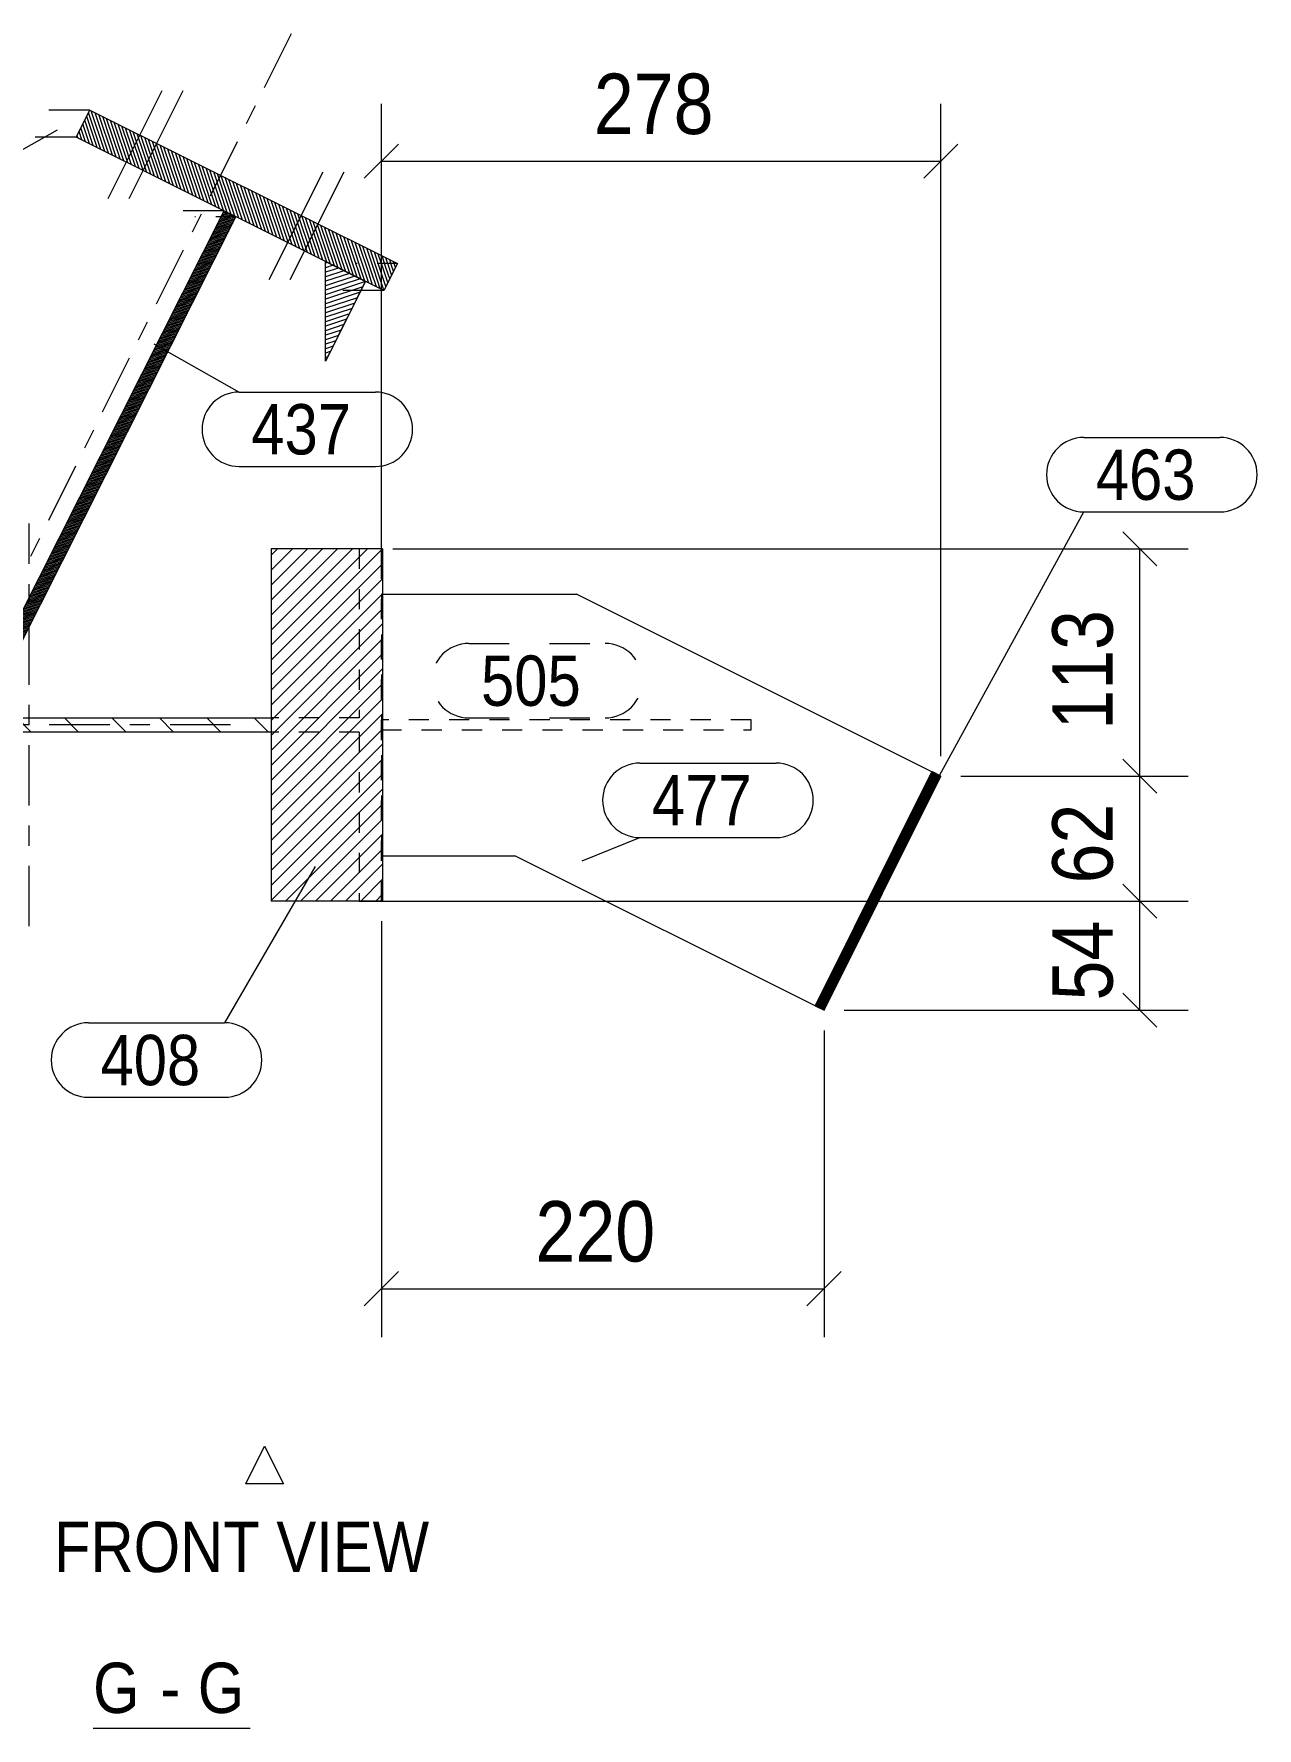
# Model space of a CAD drawing. Header units: millimetres. Extents: x 2 to 825, y 1 to 579.
# Drawn here: x 517 to 577.8, y 141 to 225.1 of the extents above; entities that cross this region are included whole.
import ezdxf

# ---------------------------------------------------------------- set-up
doc = ezdxf.new("R2010")
doc.units = ezdxf.units.MM
for name, pattern in [('XKITLINE00', [0]), ('XKITLINE01', [4, 1, -1, 1, -1]), ('XKITLINE02', [4, 2, -2]), ('XKITLINE03', [6, 3, -1, 1, -1])]:
    doc.linetypes.add(name, pattern=pattern)
for name, color, linetype, lineweight in [('Bolt', 3, 'Continuous', 0), ('Dimensions', 7, 'Continuous', 0), ('OtherObjectType', 7, 'Continuous', 0), ('Part', 2, 'Continuous', 0), ('PartMark', 7, 'Continuous', 0)]:
    doc.layers.add(name, color=color, linetype=linetype, lineweight=lineweight)
doc.styles.add('ARIAL', font='ARIAL.TTF')

# ---------------------------------------------------------------- blocks, each defined once
blk = doc.blocks.new('*A5')
at = {"layer": 'Part', "color": 7, "linetype": 'XKITLINE00', "lineweight": 0}
for p, q in [((500.379, 197.509), (499.279, 198.609)), ((500.379, 195.152), (499.279, 196.252)), ((500.379, 192.794), (499.279, 193.894)), ((500.379, 190.437), (499.279, 191.537)), ((502.736, 190.437), (502.036, 191.137)), ((505.093, 190.437), (504.393, 191.137)), ((507.45, 190.437), (506.75, 191.137)), ((509.808, 190.437), (509.108, 191.137)), ((512.165, 190.437), (511.465, 191.137)), ((514.522, 190.437), (513.822, 191.137)), ((516.88, 190.437), (516.18, 191.137)), ((519.237, 190.437), (518.537, 191.137)), ((521.594, 190.437), (520.894, 191.137)), ((523.952, 190.437), (523.252, 191.137)), ((526.309, 190.437), (525.609, 191.137)), ((528.666, 190.437), (527.966, 191.137)), ((500.379, 190.437), (500.379, 190.437)), ((500.379, 188.08), (499.279, 189.18)), ((500.379, 185.722), (499.279, 186.822)), ((500.379, 183.365), (499.279, 184.465)), ((499.305, 182.082), (499.279, 182.108))]:
    blk.add_line(p, q, dxfattribs=at)
blk = doc.blocks.new('*A7')
at = {"layer": 'Part', "color": 7, "linetype": 'XKITLINE00', "lineweight": 0}
for p, q in [((519.774, 219.655), (519.446, 220.637)), ((519.965, 219.56), (519.541, 220.826)), ((520.155, 219.466), (519.637, 221.015)), ((520.345, 219.371), (519.732, 221.204)), ((520.535, 219.276), (519.862, 221.29)), ((520.725, 219.181), (520.052, 221.195)), ((520.915, 219.086), (520.242, 221.1)), ((521.105, 218.991), (520.432, 221.005)), ((521.296, 218.897), (520.622, 220.911)), ((521.486, 218.802), (520.812, 220.816)), ((521.676, 218.707), (521.002, 220.721)), ((521.866, 218.612), (521.193, 220.626)), ((522.056, 218.517), (521.383, 220.531)), ((519.204, 219.94), (519.16, 220.07)), ((519.394, 219.845), (519.256, 220.259)), ((519.584, 219.75), (519.351, 220.448)), ((522.246, 218.422), (521.573, 220.436)), ((522.436, 218.327), (521.763, 220.341)), ((522.627, 218.233), (521.953, 220.247)), ((522.817, 218.138), (522.143, 220.152)), ((523.007, 218.043), (522.333, 220.057)), ((523.197, 217.948), (522.523, 219.962)), ((523.387, 217.853), (522.714, 219.867)), ((523.577, 217.758), (522.904, 219.772)), ((523.767, 217.663), (523.094, 219.678)), ((523.957, 217.569), (523.284, 219.583)), ((524.148, 217.474), (523.474, 219.488)), ((524.338, 217.379), (523.664, 219.393)), ((524.528, 217.284), (523.854, 219.298)), ((524.718, 217.189), (524.045, 219.203)), ((524.908, 217.094), (524.235, 219.108)), ((525.098, 217), (524.425, 219.014)), ((525.288, 216.905), (524.615, 218.919)), ((525.479, 216.81), (524.805, 218.824)), ((525.669, 216.715), (524.995, 218.729)), ((525.859, 216.62), (525.185, 218.634)), ((526.049, 216.525), (525.376, 218.539)), ((526.239, 216.43), (525.566, 218.445)), ((526.429, 216.336), (525.756, 218.35)), ((526.619, 216.241), (525.946, 218.255)), ((526.81, 216.146), (526.136, 218.16)), ((527, 216.051), (526.326, 218.065)), ((527.19, 215.956), (526.516, 217.97)), ((527.38, 215.861), (526.707, 217.875)), ((527.57, 215.767), (526.897, 217.781)), ((527.76, 215.672), (527.087, 217.686)), ((527.95, 215.577), (527.277, 217.591)), ((528.14, 215.482), (527.467, 217.496)), ((528.331, 215.387), (527.657, 217.401)), ((528.521, 215.292), (527.847, 217.306)), ((528.711, 215.197), (528.037, 217.212)), ((528.901, 215.103), (528.228, 217.117)), ((529.091, 215.008), (528.418, 217.022)), ((529.281, 214.913), (528.608, 216.927)), ((529.471, 214.818), (528.798, 216.832)), ((529.662, 214.723), (528.988, 216.737)), ((529.852, 214.628), (529.178, 216.642)), ((530.042, 214.534), (529.368, 216.548)), ((530.232, 214.439), (529.559, 216.453)), ((530.422, 214.344), (529.749, 216.358)), ((530.612, 214.249), (529.939, 216.263)), ((530.802, 214.154), (530.129, 216.168)), ((530.993, 214.059), (530.319, 216.073)), ((531.183, 213.964), (530.509, 215.979)), ((531.373, 213.87), (530.699, 215.884)), ((531.563, 213.775), (530.89, 215.789)), ((531.753, 213.68), (531.08, 215.694)), ((531.943, 213.585), (531.27, 215.599)), ((532.133, 213.49), (531.46, 215.504)), ((532.324, 213.395), (531.65, 215.409)), ((532.514, 213.301), (531.84, 215.315)), ((532.704, 213.206), (532.03, 215.22)), ((532.894, 213.111), (532.22, 215.125)), ((533.078, 213.035), (532.411, 215.03)), ((533.22, 213.083), (532.601, 214.935)), ((533.363, 213.13), (532.791, 214.84)), ((533.505, 213.178), (532.981, 214.745)), ((533.648, 213.226), (533.171, 214.651)), ((533.79, 213.273), (533.361, 214.556)), ((533.933, 213.321), (533.551, 214.461)), ((534.075, 213.369), (533.742, 214.366)), ((534.218, 213.416), (533.932, 214.271)), ((534.36, 213.464), (534.122, 214.176)), ((534.503, 213.512), (534.312, 214.082)), ((534.645, 213.559), (534.502, 213.987)), ((534.788, 213.607), (534.692, 213.892)), ((534.93, 213.655), (534.882, 213.797)), ((533.084, 213.016), (533.078, 213.035)), ((533.274, 212.921), (533.22, 213.083)), ((533.464, 212.826), (533.363, 213.13)), ((533.654, 212.731), (533.505, 213.178)), ((533.845, 212.637), (533.648, 213.226)), ((534.035, 212.542), (533.79, 213.273)), ((534.225, 212.447), (533.933, 213.321)), ((534.406, 212.38), (534.075, 213.369)), ((534.501, 212.569), (534.218, 213.416)), ((534.596, 212.758), (534.36, 213.464)), ((534.691, 212.947), (534.503, 213.512)), ((534.787, 213.136), (534.645, 213.559)), ((534.882, 213.324), (534.788, 213.607)), ((534.977, 213.513), (534.93, 213.655))]:
    blk.add_line(p, q, dxfattribs=at)
blk = doc.blocks.new('*A8')
at = {"layer": 'Part', "color": 7, "linetype": 'XKITLINE00', "lineweight": 0}
for p, q in [((526.574, 216.263), (526.409, 216.209)), ((526.771, 215.477), (525.894, 215.188)), ((526.811, 215.556), (525.934, 215.267)), ((526.85, 215.634), (525.973, 215.345)), ((526.89, 215.713), (526.013, 215.424)), ((526.93, 215.791), (526.053, 215.502)), ((526.969, 215.87), (526.092, 215.581)), ((527.009, 215.948), (526.132, 215.659)), ((527.048, 216.027), (526.171, 215.738)), ((526.969, 216.066), (526.211, 215.816)), ((526.89, 216.106), (526.251, 215.895)), ((526.811, 216.145), (526.29, 215.973)), ((526.732, 216.185), (526.33, 216.052)), ((526.653, 216.224), (526.369, 216.13)), ((526.335, 214.613), (525.459, 214.324)), ((526.375, 214.692), (525.498, 214.403)), ((526.415, 214.77), (525.538, 214.482)), ((526.454, 214.849), (525.577, 214.56)), ((526.494, 214.927), (525.617, 214.639)), ((526.533, 215.006), (525.657, 214.717)), ((526.573, 215.085), (525.696, 214.796)), ((526.613, 215.163), (525.736, 214.874)), ((526.652, 215.242), (525.775, 214.953)), ((526.692, 215.32), (525.815, 215.031)), ((526.732, 215.399), (525.855, 215.11)), ((525.9, 213.75), (525.023, 213.461)), ((525.939, 213.828), (525.062, 213.539)), ((525.979, 213.907), (525.102, 213.618)), ((526.019, 213.985), (525.142, 213.696)), ((526.058, 214.064), (525.181, 213.775)), ((526.098, 214.142), (525.221, 213.853)), ((526.137, 214.221), (525.261, 213.932)), ((526.177, 214.299), (525.3, 214.01)), ((526.217, 214.378), (525.34, 214.089)), ((526.256, 214.456), (525.379, 214.167)), ((526.296, 214.535), (525.419, 214.246)), ((531.611, 213.751), (531.506, 213.716)), ((525.504, 212.964), (524.627, 212.676)), ((525.543, 213.043), (524.666, 212.754)), ((525.583, 213.121), (524.706, 212.833)), ((525.623, 213.2), (524.746, 212.911)), ((525.662, 213.279), (524.785, 212.99)), ((525.702, 213.357), (524.825, 213.068)), ((525.741, 213.436), (524.864, 213.147)), ((525.781, 213.514), (524.904, 213.225)), ((525.821, 213.593), (524.944, 213.304)), ((525.86, 213.671), (524.983, 213.382)), ((531.881, 213.616), (531.506, 213.493)), ((532.15, 213.482), (531.506, 213.27)), ((532.42, 213.347), (531.506, 213.046)), ((532.689, 213.213), (531.506, 212.823)), ((532.958, 213.079), (531.506, 212.6)), ((533.228, 212.944), (531.506, 212.377)), ((525.068, 212.101), (524.191, 211.812)), ((525.108, 212.179), (524.231, 211.89)), ((525.147, 212.258), (524.27, 211.969)), ((525.187, 212.336), (524.31, 212.047)), ((525.227, 212.415), (524.35, 212.126)), ((525.266, 212.493), (524.389, 212.204)), ((525.306, 212.572), (524.429, 212.283)), ((525.345, 212.65), (524.468, 212.361)), ((525.385, 212.729), (524.508, 212.44)), ((525.425, 212.807), (524.548, 212.518)), ((525.464, 212.886), (524.587, 212.597)), ((533.497, 212.81), (531.506, 212.154)), ((533.362, 212.542), (531.506, 211.931)), ((533.227, 212.275), (531.506, 211.707)), ((524.632, 211.237), (523.755, 210.948)), ((524.672, 211.315), (523.795, 211.027)), ((524.712, 211.394), (523.835, 211.105)), ((524.751, 211.473), (523.874, 211.184)), ((524.791, 211.551), (523.914, 211.262)), ((524.83, 211.63), (523.954, 211.341)), ((524.87, 211.708), (523.993, 211.419)), ((524.91, 211.787), (524.033, 211.498)), ((524.949, 211.865), (524.072, 211.576)), ((524.989, 211.944), (524.112, 211.655)), ((525.028, 212.022), (524.152, 211.733)), ((533.092, 212.007), (531.506, 211.484)), ((532.957, 211.739), (531.506, 211.261)), ((532.822, 211.472), (531.506, 211.038)), ((524.197, 210.373), (523.32, 210.084)), ((524.236, 210.452), (523.359, 210.163)), ((524.276, 210.53), (523.399, 210.241)), ((524.316, 210.609), (523.439, 210.32)), ((524.355, 210.687), (523.478, 210.398)), ((524.395, 210.766), (523.518, 210.477)), ((524.434, 210.844), (523.557, 210.555)), ((524.474, 210.923), (523.597, 210.634)), ((524.514, 211.001), (523.637, 210.712)), ((524.553, 211.08), (523.676, 210.791)), ((524.593, 211.158), (523.716, 210.87)), ((532.687, 211.204), (531.506, 210.815)), ((532.552, 210.936), (531.506, 210.592)), ((532.417, 210.669), (531.506, 210.368)), ((532.282, 210.401), (531.506, 210.145)), ((523.801, 209.588), (522.924, 209.299)), ((523.84, 209.667), (522.963, 209.378)), ((523.88, 209.745), (523.003, 209.456)), ((523.92, 209.824), (523.043, 209.535)), ((523.959, 209.902), (523.082, 209.613)), ((523.999, 209.981), (523.122, 209.692)), ((524.038, 210.059), (523.161, 209.77)), ((524.078, 210.138), (523.201, 209.849)), ((524.118, 210.216), (523.241, 209.927)), ((524.157, 210.295), (523.28, 210.006)), ((532.147, 210.133), (531.506, 209.922)), ((532.012, 209.866), (531.506, 209.699)), ((531.877, 209.598), (531.506, 209.476)), ((523.365, 208.724), (522.488, 208.435)), ((523.405, 208.803), (522.528, 208.514)), ((523.444, 208.881), (522.567, 208.592)), ((523.484, 208.96), (522.607, 208.671)), ((523.523, 209.038), (522.647, 208.749)), ((523.563, 209.117), (522.686, 208.828)), ((523.603, 209.195), (522.726, 208.906)), ((523.642, 209.274), (522.765, 208.985)), ((523.682, 209.352), (522.805, 209.064)), ((523.722, 209.431), (522.845, 209.142)), ((523.761, 209.509), (522.884, 209.221)), ((531.742, 209.331), (531.506, 209.253)), ((531.607, 209.063), (531.506, 209.03)), ((522.929, 207.86), (522.052, 207.572)), ((522.969, 207.939), (522.092, 207.65)), ((523.009, 208.018), (522.132, 207.729)), ((523.048, 208.096), (522.171, 207.807)), ((523.088, 208.175), (522.211, 207.886)), ((523.127, 208.253), (522.25, 207.964)), ((523.167, 208.332), (522.29, 208.043)), ((523.207, 208.41), (522.33, 208.121)), ((523.246, 208.489), (522.369, 208.2)), ((523.286, 208.567), (522.409, 208.278)), ((523.325, 208.646), (522.449, 208.357)), ((522.533, 207.075), (521.656, 206.786)), ((522.573, 207.154), (521.696, 206.865)), ((522.613, 207.232), (521.736, 206.943)), ((522.652, 207.311), (521.775, 207.022)), ((522.692, 207.389), (521.815, 207.1)), ((522.731, 207.468), (521.854, 207.179)), ((522.771, 207.546), (521.894, 207.258)), ((522.811, 207.625), (521.934, 207.336)), ((522.85, 207.703), (521.973, 207.415)), ((522.89, 207.782), (522.013, 207.493)), ((522.098, 206.212), (521.221, 205.923)), ((522.137, 206.29), (521.26, 206.001)), ((522.177, 206.369), (521.3, 206.08)), ((522.217, 206.447), (521.34, 206.158)), ((522.256, 206.526), (521.379, 206.237)), ((522.296, 206.604), (521.419, 206.315)), ((522.335, 206.683), (521.458, 206.394)), ((522.375, 206.761), (521.498, 206.472)), ((522.415, 206.84), (521.538, 206.551)), ((522.454, 206.918), (521.577, 206.629)), ((522.494, 206.997), (521.617, 206.708)), ((521.662, 205.348), (520.785, 205.059)), ((521.702, 205.426), (520.825, 205.137)), ((521.741, 205.505), (520.864, 205.216)), ((521.781, 205.583), (520.904, 205.294)), ((521.82, 205.662), (520.944, 205.373)), ((521.86, 205.74), (520.983, 205.451)), ((521.9, 205.819), (521.023, 205.53)), ((521.939, 205.897), (521.062, 205.609)), ((521.979, 205.976), (521.102, 205.687)), ((522.018, 206.054), (521.142, 205.766)), ((522.058, 206.133), (521.181, 205.844)), ((521.226, 204.484), (520.349, 204.195)), ((521.266, 204.563), (520.389, 204.274)), ((521.306, 204.641), (520.429, 204.352)), ((521.345, 204.72), (520.468, 204.431)), ((521.385, 204.798), (520.508, 204.509)), ((521.424, 204.877), (520.547, 204.588)), ((521.464, 204.955), (520.587, 204.666)), ((521.504, 205.034), (520.627, 204.745)), ((521.543, 205.112), (520.666, 204.823)), ((521.583, 205.191), (520.706, 204.902)), ((521.622, 205.269), (520.745, 204.98)), ((520.83, 203.699), (519.953, 203.41)), ((520.87, 203.777), (519.993, 203.488)), ((520.91, 203.856), (520.033, 203.567)), ((520.949, 203.934), (520.072, 203.645)), ((520.989, 204.013), (520.112, 203.724)), ((521.028, 204.091), (520.151, 203.803)), ((521.068, 204.17), (520.191, 203.881)), ((521.108, 204.248), (520.231, 203.96)), ((521.147, 204.327), (520.27, 204.038)), ((521.187, 204.406), (520.31, 204.117)), ((520.395, 202.835), (519.518, 202.546)), ((520.434, 202.914), (519.557, 202.625)), ((520.474, 202.992), (519.597, 202.703)), ((520.513, 203.071), (519.637, 202.782)), ((520.553, 203.149), (519.676, 202.86)), ((520.593, 203.228), (519.716, 202.939)), ((520.632, 203.306), (519.755, 203.017)), ((520.672, 203.385), (519.795, 203.096)), ((520.711, 203.463), (519.835, 203.174)), ((520.751, 203.542), (519.874, 203.253)), ((520.791, 203.62), (519.914, 203.331)), ((519.959, 201.971), (519.082, 201.682)), ((519.999, 202.05), (519.122, 201.761)), ((520.038, 202.128), (519.161, 201.839)), ((520.078, 202.207), (519.201, 201.918)), ((520.117, 202.285), (519.24, 201.997)), ((520.157, 202.364), (519.28, 202.075)), ((520.197, 202.442), (519.32, 202.154)), ((520.236, 202.521), (519.359, 202.232)), ((520.276, 202.6), (519.399, 202.311)), ((520.315, 202.678), (519.439, 202.389)), ((520.355, 202.757), (519.478, 202.468)), ((519.563, 201.186), (518.686, 200.897)), ((519.603, 201.265), (518.726, 200.976)), ((519.642, 201.343), (518.765, 201.054)), ((519.682, 201.422), (518.805, 201.133)), ((519.721, 201.5), (518.844, 201.211)), ((519.761, 201.579), (518.884, 201.29)), ((519.801, 201.657), (518.924, 201.368)), ((519.84, 201.736), (518.963, 201.447)), ((519.88, 201.814), (519.003, 201.525)), ((519.919, 201.893), (519.042, 201.604)), ((519.127, 200.322), (518.25, 200.033)), ((519.167, 200.401), (518.29, 200.112)), ((519.206, 200.479), (518.33, 200.191)), ((519.246, 200.558), (518.369, 200.269)), ((519.286, 200.636), (518.409, 200.348)), ((519.325, 200.715), (518.448, 200.426)), ((519.365, 200.794), (518.488, 200.505)), ((519.405, 200.872), (518.528, 200.583)), ((519.444, 200.951), (518.567, 200.662)), ((519.484, 201.029), (518.607, 200.74)), ((519.523, 201.108), (518.646, 200.819)), ((518.692, 199.459), (517.815, 199.17)), ((518.731, 199.537), (517.854, 199.248)), ((518.771, 199.616), (517.894, 199.327)), ((518.81, 199.694), (517.933, 199.405)), ((518.85, 199.773), (517.973, 199.484)), ((518.89, 199.851), (518.013, 199.562)), ((518.929, 199.93), (518.052, 199.641)), ((518.969, 200.008), (518.092, 199.719)), ((519.008, 200.087), (518.132, 199.798)), ((519.048, 200.165), (518.171, 199.876)), ((519.088, 200.244), (518.211, 199.955)), ((518.256, 198.595), (517.379, 198.306)), ((518.296, 198.673), (517.419, 198.385)), ((518.335, 198.752), (517.458, 198.463)), ((518.375, 198.83), (517.498, 198.542)), ((518.414, 198.909), (517.537, 198.62)), ((518.454, 198.987), (517.577, 198.699)), ((518.494, 199.066), (517.617, 198.777)), ((518.533, 199.145), (517.656, 198.856)), ((518.573, 199.223), (517.696, 198.934)), ((518.612, 199.302), (517.735, 199.013)), ((518.652, 199.38), (517.775, 199.091)), ((517.86, 197.81), (516.983, 197.521)), ((517.9, 197.888), (517.023, 197.599)), ((517.939, 197.967), (517.062, 197.678)), ((517.979, 198.045), (517.102, 197.756)), ((518.018, 198.124), (517.141, 197.835)), ((518.058, 198.202), (517.181, 197.913)), ((518.098, 198.281), (517.221, 197.992)), ((518.137, 198.359), (517.26, 198.07)), ((518.177, 198.438), (517.3, 198.149)), ((518.216, 198.516), (517.339, 198.227)), ((517.424, 196.946), (516.547, 196.657)), ((517.464, 197.024), (516.587, 196.736)), ((517.503, 197.103), (516.627, 196.814)), ((517.543, 197.181), (516.666, 196.893)), ((517.583, 197.26), (516.706, 196.971)), ((517.622, 197.339), (516.745, 197.05)), ((517.662, 197.417), (516.785, 197.128)), ((517.701, 197.496), (516.825, 197.207)), ((517.741, 197.574), (516.864, 197.285)), ((517.781, 197.653), (516.904, 197.364)), ((517.82, 197.731), (516.943, 197.442)), ((516.989, 196.082), (516.112, 195.793)), ((517.028, 196.161), (516.151, 195.872)), ((517.068, 196.239), (516.191, 195.95)), ((517.107, 196.318), (516.23, 196.029)), ((517.147, 196.396), (516.27, 196.107)), ((517.187, 196.475), (516.31, 196.186)), ((517.226, 196.553), (516.349, 196.264)), ((517.266, 196.632), (516.389, 196.343)), ((517.305, 196.71), (516.428, 196.421)), ((517.345, 196.789), (516.468, 196.5)), ((517.385, 196.867), (516.508, 196.578)), ((516.593, 195.297), (515.716, 195.008)), ((516.632, 195.375), (515.755, 195.087)), ((516.672, 195.454), (515.795, 195.165)), ((516.711, 195.533), (515.834, 195.244)), ((516.751, 195.611), (515.874, 195.322)), ((516.791, 195.69), (515.914, 195.401)), ((516.83, 195.768), (515.953, 195.479)), ((516.87, 195.847), (515.993, 195.558)), ((516.909, 195.925), (516.032, 195.636)), ((516.949, 196.004), (516.072, 195.715)), ((516.157, 194.433), (515.28, 194.144)), ((516.196, 194.512), (515.32, 194.223)), ((516.236, 194.59), (515.359, 194.301)), ((516.276, 194.669), (515.399, 194.38)), ((516.315, 194.747), (515.438, 194.458)), ((516.355, 194.826), (515.478, 194.537)), ((516.395, 194.904), (515.518, 194.615)), ((516.434, 194.983), (515.557, 194.694)), ((516.474, 195.061), (515.597, 194.772)), ((516.513, 195.14), (515.636, 194.851)), ((516.553, 195.218), (515.676, 194.93)), ((515.721, 193.569), (514.844, 193.281)), ((515.761, 193.648), (514.884, 193.359)), ((515.8, 193.727), (514.923, 193.438)), ((515.84, 193.805), (514.963, 193.516)), ((515.88, 193.884), (515.003, 193.595)), ((515.919, 193.962), (515.042, 193.673)), ((515.959, 194.041), (515.082, 193.752)), ((515.998, 194.119), (515.122, 193.83)), ((516.038, 194.198), (515.161, 193.909)), ((516.078, 194.276), (515.201, 193.987)), ((516.117, 194.355), (515.24, 194.066)), ((515.286, 192.706), (514.409, 192.417)), ((515.325, 192.784), (514.448, 192.495)), ((515.365, 192.863), (514.488, 192.574)), ((515.404, 192.941), (514.527, 192.652)), ((515.444, 193.02), (514.567, 192.731)), ((515.484, 193.098), (514.607, 192.809)), ((515.523, 193.177), (514.646, 192.888)), ((515.563, 193.255), (514.686, 192.966)), ((515.602, 193.334), (514.725, 193.045)), ((515.642, 193.412), (514.765, 193.124)), ((515.682, 193.491), (514.805, 193.202)), ((514.38, 191.884), (514.092, 191.789)), ((514.361, 191.943), (514.131, 191.867)), ((514.341, 192.002), (514.171, 191.946)), ((514.322, 192.061), (514.211, 192.024)), ((514.303, 192.12), (514.25, 192.103)), ((515.167, 192.47), (514.29, 192.181)), ((515.127, 192.392), (514.303, 192.12)), ((515.088, 192.313), (514.322, 192.061)), ((515.206, 192.549), (514.329, 192.26)), ((515.048, 192.235), (514.341, 192.002)), ((515.008, 192.156), (514.361, 191.943)), ((515.246, 192.627), (514.369, 192.338)), ((514.969, 192.078), (514.38, 191.884)), ((514.929, 191.999), (514.4, 191.825)), ((514.889, 191.921), (514.419, 191.766)), ((514.536, 191.411), (513.779, 191.162)), ((514.517, 191.47), (513.815, 191.239)), ((514.497, 191.529), (513.854, 191.318)), ((514.478, 191.588), (513.894, 191.396)), ((514.556, 191.352), (513.903, 191.137)), ((514.458, 191.647), (513.933, 191.475)), ((514.439, 191.707), (513.973, 191.553)), ((514.419, 191.766), (514.013, 191.632)), ((514.4, 191.825), (514.052, 191.71)), ((514.573, 191.292), (514.101, 191.137)), ((514.533, 191.214), (514.3, 191.137)), ((514.85, 191.842), (514.439, 191.707)), ((514.81, 191.763), (514.458, 191.647)), ((514.771, 191.685), (514.478, 191.588)), ((514.731, 191.606), (514.497, 191.529)), ((514.691, 191.528), (514.517, 191.47)), ((514.652, 191.449), (514.536, 191.411)), ((514.612, 191.371), (514.556, 191.352))]:
    blk.add_line(p, q, dxfattribs=at)
blk = doc.blocks.new('*A10')
at = {"layer": 'Part', "color": 7, "linetype": 'XKITLINE00', "lineweight": 0}
for p, q in [((529.118, 199.537), (528.802, 199.221)), ((529.864, 199.537), (528.802, 198.475)), ((530.61, 199.537), (528.802, 197.729)), ((531.356, 199.537), (528.802, 196.983)), ((532.102, 199.537), (528.802, 196.237)), ((532.848, 199.537), (528.802, 195.491)), ((533.594, 199.537), (528.802, 194.745)), ((534.339, 199.537), (528.802, 193.999)), ((534.339, 199.537), (534.339, 199.537)), ((534.339, 198.791), (528.802, 193.253)), ((534.339, 198.045), (528.802, 192.507)), ((534.339, 197.299), (528.802, 191.762)), ((534.339, 196.553), (528.802, 191.016)), ((534.339, 195.807), (528.802, 190.27)), ((534.339, 195.061), (528.802, 189.524)), ((534.339, 194.315), (528.802, 188.778)), ((534.339, 193.569), (528.802, 188.032)), ((534.339, 192.824), (528.802, 187.286)), ((534.339, 192.078), (528.802, 186.54)), ((534.339, 191.332), (528.802, 185.794)), ((534.339, 190.586), (528.802, 185.048)), ((534.339, 189.84), (528.802, 184.302)), ((534.339, 189.094), (528.802, 183.556)), ((534.339, 188.348), (528.802, 182.81)), ((534.339, 187.602), (528.802, 182.064)), ((534.339, 186.856), (529.521, 182.037)), ((534.339, 186.11), (530.267, 182.037)), ((534.339, 185.364), (531.013, 182.037)), ((534.339, 184.618), (531.758, 182.037)), ((534.339, 183.872), (532.504, 182.037)), ((534.339, 183.126), (533.25, 182.037)), ((534.339, 182.38), (533.996, 182.037))]:
    blk.add_line(p, q, dxfattribs=at)
blk = doc.blocks.new('*A11')
at = {"layer": 'Part', "color": 7, "linetype": 'XKITLINE00', "lineweight": 0}
for p, q in [((561.806, 187.71), (561.135, 187.486)), ((561.836, 187.77), (561.165, 187.546)), ((561.866, 187.83), (561.195, 187.606)), ((561.896, 187.891), (561.225, 187.667)), ((561.926, 187.951), (561.256, 187.727)), ((561.956, 188.011), (561.286, 187.787)), ((561.986, 188.072), (561.316, 187.847)), ((562.016, 188.132), (561.346, 187.908)), ((562.047, 188.192), (561.376, 187.968)), ((562.077, 188.252), (561.406, 188.028)), ((562.016, 188.282), (561.436, 188.088)), ((561.956, 188.312), (561.466, 188.149)), ((561.896, 188.343), (561.496, 188.209)), ((561.836, 188.373), (561.526, 188.269)), ((561.775, 188.403), (561.556, 188.33)), ((561.715, 188.433), (561.586, 188.39)), ((561.64, 188.458), (561.616, 188.45)), ((561.385, 186.866), (560.714, 186.642)), ((561.415, 186.927), (560.744, 186.702)), ((561.445, 186.987), (560.774, 186.763)), ((561.475, 187.047), (560.804, 186.823)), ((561.505, 187.107), (560.834, 186.883)), ((561.535, 187.168), (560.865, 186.943)), ((561.565, 187.228), (560.895, 187.004)), ((561.595, 187.288), (560.925, 187.064)), ((561.625, 187.348), (560.955, 187.124)), ((561.656, 187.409), (560.985, 187.185)), ((561.686, 187.469), (561.015, 187.245)), ((561.716, 187.529), (561.045, 187.305)), ((561.746, 187.589), (561.075, 187.365)), ((561.776, 187.65), (561.105, 187.426)), ((560.964, 186.023), (560.293, 185.798)), ((560.994, 186.083), (560.323, 185.859)), ((561.024, 186.143), (560.353, 185.919)), ((561.054, 186.203), (560.383, 185.979)), ((561.084, 186.264), (560.413, 186.04)), ((561.114, 186.324), (560.443, 186.1)), ((561.144, 186.384), (560.474, 186.16)), ((561.174, 186.444), (560.504, 186.22)), ((561.204, 186.505), (560.534, 186.281)), ((561.234, 186.565), (560.564, 186.341)), ((561.265, 186.625), (560.594, 186.401)), ((561.295, 186.685), (560.624, 186.461)), ((561.325, 186.746), (560.654, 186.522)), ((561.355, 186.806), (560.684, 186.582)), ((560.543, 185.179), (559.872, 184.955)), ((560.573, 185.239), (559.902, 185.015)), ((560.603, 185.299), (559.932, 185.075)), ((560.633, 185.36), (559.962, 185.136)), ((560.663, 185.42), (559.992, 185.196)), ((560.693, 185.48), (560.022, 185.256)), ((560.723, 185.54), (560.052, 185.316)), ((560.753, 185.601), (560.083, 185.377)), ((560.783, 185.661), (560.113, 185.437)), ((560.813, 185.721), (560.143, 185.497)), ((560.843, 185.781), (560.173, 185.557)), ((560.874, 185.842), (560.203, 185.618)), ((560.904, 185.902), (560.233, 185.678)), ((560.934, 185.962), (560.263, 185.738)), ((560.122, 184.335), (559.451, 184.111)), ((560.152, 184.395), (559.481, 184.171)), ((560.182, 184.456), (559.511, 184.232)), ((560.212, 184.516), (559.541, 184.292)), ((560.242, 184.576), (559.571, 184.352)), ((560.272, 184.636), (559.601, 184.412)), ((560.302, 184.697), (559.631, 184.473)), ((560.332, 184.757), (559.661, 184.533)), ((560.362, 184.817), (559.692, 184.593)), ((560.392, 184.878), (559.722, 184.653)), ((560.422, 184.938), (559.752, 184.714)), ((560.452, 184.998), (559.782, 184.774)), ((560.483, 185.058), (559.812, 184.834)), ((560.513, 185.119), (559.842, 184.895)), ((559.701, 183.491), (559.03, 183.267)), ((559.731, 183.552), (559.06, 183.328)), ((559.761, 183.612), (559.09, 183.388)), ((559.791, 183.672), (559.12, 183.448)), ((559.821, 183.733), (559.15, 183.508)), ((559.851, 183.793), (559.18, 183.569)), ((559.881, 183.853), (559.21, 183.629)), ((559.911, 183.913), (559.24, 183.689)), ((559.941, 183.974), (559.271, 183.749)), ((559.971, 184.034), (559.301, 183.81)), ((560.001, 184.094), (559.331, 183.87)), ((560.031, 184.154), (559.361, 183.93)), ((560.061, 184.215), (559.391, 183.991)), ((560.092, 184.275), (559.421, 184.051)), ((559.279, 182.648), (558.609, 182.424)), ((559.31, 182.708), (558.639, 182.484)), ((559.34, 182.768), (558.669, 182.544)), ((559.37, 182.829), (558.699, 182.604)), ((559.4, 182.889), (558.729, 182.665)), ((559.43, 182.949), (558.759, 182.725)), ((559.46, 183.009), (558.789, 182.785)), ((559.49, 183.07), (558.819, 182.846)), ((559.52, 183.13), (558.849, 182.906)), ((559.55, 183.19), (558.88, 182.966)), ((559.58, 183.25), (558.91, 183.026)), ((559.61, 183.311), (558.94, 183.087)), ((559.64, 183.371), (558.97, 183.147)), ((559.67, 183.431), (559, 183.207)), ((558.858, 181.804), (558.188, 181.58)), ((558.888, 181.864), (558.218, 181.64)), ((558.919, 181.925), (558.248, 181.701)), ((558.949, 181.985), (558.278, 181.761)), ((558.979, 182.045), (558.308, 181.821)), ((559.009, 182.105), (558.338, 181.881)), ((559.039, 182.166), (558.368, 181.942)), ((559.069, 182.226), (558.398, 182.002)), ((559.099, 182.286), (558.428, 182.062)), ((559.129, 182.346), (558.458, 182.122)), ((559.159, 182.407), (558.489, 182.183)), ((559.189, 182.467), (558.519, 182.243)), ((559.219, 182.527), (558.549, 182.303)), ((559.249, 182.588), (558.579, 182.363)), ((558.437, 180.96), (557.767, 180.736)), ((558.467, 181.021), (557.797, 180.797)), ((558.497, 181.081), (557.827, 180.857)), ((558.528, 181.141), (557.857, 180.917)), ((558.558, 181.201), (557.887, 180.977)), ((558.588, 181.262), (557.917, 181.038)), ((558.618, 181.322), (557.947, 181.098)), ((558.648, 181.382), (557.977, 181.158)), ((558.678, 181.443), (558.007, 181.218)), ((558.708, 181.503), (558.037, 181.279)), ((558.738, 181.563), (558.067, 181.339)), ((558.768, 181.623), (558.098, 181.399)), ((558.798, 181.684), (558.128, 181.459)), ((558.828, 181.744), (558.158, 181.52)), ((558.016, 180.117), (557.346, 179.893)), ((558.046, 180.177), (557.376, 179.953)), ((558.076, 180.237), (557.406, 180.013)), ((558.106, 180.298), (557.436, 180.073)), ((558.137, 180.358), (557.466, 180.134)), ((558.167, 180.418), (557.496, 180.194)), ((558.197, 180.478), (557.526, 180.254)), ((558.227, 180.539), (557.556, 180.314)), ((558.257, 180.599), (557.586, 180.375)), ((558.287, 180.659), (557.616, 180.435)), ((558.317, 180.719), (557.646, 180.495)), ((558.347, 180.78), (557.676, 180.556)), ((558.377, 180.84), (557.707, 180.616)), ((558.407, 180.9), (557.737, 180.676)), ((557.595, 179.273), (556.925, 179.049)), ((557.625, 179.333), (556.955, 179.109)), ((557.655, 179.394), (556.985, 179.169)), ((557.685, 179.454), (557.015, 179.23)), ((557.716, 179.514), (557.045, 179.29)), ((557.746, 179.574), (557.075, 179.35)), ((557.776, 179.635), (557.105, 179.411)), ((557.806, 179.695), (557.135, 179.471)), ((557.836, 179.755), (557.165, 179.531)), ((557.866, 179.815), (557.195, 179.591)), ((557.896, 179.876), (557.225, 179.652)), ((557.926, 179.936), (557.255, 179.712)), ((557.956, 179.996), (557.285, 179.772)), ((557.986, 180.056), (557.316, 179.832)), ((557.174, 178.429), (556.503, 178.205)), ((557.204, 178.49), (556.534, 178.266)), ((557.234, 178.55), (556.564, 178.326)), ((557.264, 178.61), (556.594, 178.386)), ((557.294, 178.67), (556.624, 178.446)), ((557.325, 178.731), (556.654, 178.507)), ((557.355, 178.791), (556.684, 178.567)), ((557.385, 178.851), (556.714, 178.627)), ((557.415, 178.911), (556.744, 178.687)), ((557.445, 178.972), (556.774, 178.748)), ((557.475, 179.032), (556.804, 178.808)), ((557.505, 179.092), (556.834, 178.868)), ((557.535, 179.153), (556.864, 178.928)), ((557.565, 179.213), (556.894, 178.989)), ((556.753, 177.586), (556.082, 177.362)), ((556.783, 177.646), (556.112, 177.422)), ((556.813, 177.706), (556.143, 177.482)), ((556.843, 177.766), (556.173, 177.542)), ((556.873, 177.827), (556.203, 177.603)), ((556.903, 177.887), (556.233, 177.663)), ((556.934, 177.947), (556.263, 177.723)), ((556.964, 178.008), (556.293, 177.783)), ((556.994, 178.068), (556.323, 177.844)), ((557.024, 178.128), (556.353, 177.904)), ((557.054, 178.188), (556.383, 177.964)), ((557.084, 178.249), (556.413, 178.024)), ((557.114, 178.309), (556.443, 178.085)), ((557.144, 178.369), (556.473, 178.145)), ((556.512, 177.104), (555.842, 176.879)), ((556.482, 177.043), (555.849, 176.832)), ((556.543, 177.164), (555.872, 176.94)), ((556.573, 177.224), (555.902, 177)), ((556.452, 176.983), (555.909, 176.801)), ((556.603, 177.284), (555.932, 177.06)), ((556.633, 177.345), (555.962, 177.121)), ((556.422, 176.923), (555.969, 176.771)), ((556.663, 177.405), (555.992, 177.181)), ((556.693, 177.465), (556.022, 177.241)), ((556.392, 176.863), (556.029, 176.741)), ((556.723, 177.525), (556.052, 177.301)), ((556.362, 176.802), (556.09, 176.711)), ((556.332, 176.742), (556.15, 176.681)), ((556.301, 176.681), (556.21, 176.651))]:
    blk.add_line(p, q, dxfattribs=at)
blk = doc.blocks.new('*A132')
at = {"layer": 'Bolt', "color": 3, "linetype": 'XKITLINE00', "lineweight": 0}
for p, q in [((520.705, 216.939), (523.38, 222.302)), ((521.754, 216.939), (524.429, 222.302)), ((528.705, 212.904), (531.38, 218.267)), ((529.754, 212.904), (532.429, 218.267))]:
    blk.add_line(p, q, dxfattribs=at)
blk = doc.blocks.new('*A133')
at = {"layer": 'Part', "color": 7, "linetype": 'XKITLINE03', "lineweight": 0}
for p, q in [((516.779, 180.787), (516.779, 200.787)), ((526.779, 190.787), (506.779, 190.787))]:
    blk.add_line(p, q, dxfattribs=at)
at = {"layer": 'Part', "color": 2, "linetype": 'XKITLINE00', "lineweight": 0}
for p, q in [((499.279, 182.037), (499.279, 199.537)), ((499.279, 199.537), (500.379, 199.537)), ((500.379, 199.537), (500.379, 191.137)), ((500.379, 191.137), (528.802, 191.137)), ((528.802, 191.137), (528.802, 190.437)), ((528.802, 190.437), (500.379, 190.437)), ((500.379, 190.437), (500.379, 182.037)), ((499.279, 182.037), (500.379, 182.037))]:
    blk.add_line(p, q, dxfattribs=at)
at = {"layer": 'Part', "color": 7, "linetype": 'XKITLINE01', "lineweight": 0}
for p, q in [((534.279, 199.537), (533.179, 199.537)), ((533.179, 199.537), (533.179, 191.137)), ((534.279, 182.037), (534.279, 199.537)), ((533.179, 191.137), (528.802, 191.137)), ((533.179, 190.437), (528.802, 190.437)), ((533.179, 190.437), (533.179, 182.037)), ((533.179, 182.037), (534.279, 182.037))]:
    blk.add_line(p, q, dxfattribs=at)
blk = doc.blocks.new('*A135')
at = {"layer": 'Part', "color": 2, "linetype": 'XKITLINE00', "lineweight": 0}
for p, q in [((519.793, 221.324), (517.751, 221.324)), ((519.116, 219.984), (519.793, 221.324)), ((519.793, 221.324), (535.073, 213.702)), ((519.116, 219.984), (517.075, 219.984)), ((534.396, 212.361), (519.116, 219.984)), ((535.073, 213.702), (534.396, 212.361)), ((534.396, 212.361), (533.271, 212.361))]:
    blk.add_line(p, q, dxfattribs=at)
at = {"layer": 'Part', "color": 7, "linetype": 'XKITLINE01', "lineweight": 0}
for p, q in [((535.073, 213.702), (533.031, 213.702)), ((533.271, 212.361), (532.355, 212.361))]:
    blk.add_line(p, q, dxfattribs=at)
blk = doc.blocks.new('*A136')
at = {"layer": 'Part', "color": 7, "linetype": 'XKITLINE03', "lineweight": 0}
blk.add_line((529.788, 225.111), (508.382, 182.199), dxfattribs=at)
at = {"layer": 'Part', "color": 2, "linetype": 'XKITLINE00', "lineweight": 0}
for p, q in [((513.763, 191.137), (526.464, 216.318)), ((526.464, 216.318), (524.423, 216.318)), ((526.464, 216.318), (527.048, 216.027)), ((514.494, 191.137), (527.048, 216.027)), ((531.506, 208.862), (531.506, 213.803)), ((531.506, 213.803), (533.497, 212.81)), ((533.497, 212.81), (531.506, 208.862)), ((513.763, 191.137), (514.494, 191.137))]:
    blk.add_line(p, q, dxfattribs=at)
at = {"layer": 'Part', "color": 7, "linetype": 'XKITLINE01', "lineweight": 0}
for p, q in [((527.048, 216.027), (525.007, 216.027)), ((533.475, 212.81), (531.506, 213.803)), ((533.475, 212.81), (531.506, 208.862)), ((533.475, 212.81), (533.497, 212.81)), ((511.722, 191.137), (513.763, 191.137))]:
    blk.add_line(p, q, dxfattribs=at)
blk = doc.blocks.new('*A138')
at = {"layer": 'Part', "color": 2, "linetype": 'XKITLINE00', "lineweight": 0}
for p, q in [((534.339, 199.537), (528.802, 199.537)), ((528.802, 199.537), (528.802, 182.037)), ((534.339, 199.537), (534.339, 182.037)), ((534.339, 182.037), (528.802, 182.037))]:
    blk.add_line(p, q, dxfattribs=at)
at = {"layer": 'Part', "color": 7, "linetype": 'XKITLINE01', "lineweight": 0}
for p, q in [((534.279, 182.037), (534.279, 199.537)), ((534.279, 199.537), (534.339, 199.537)), ((534.279, 182.037), (534.339, 182.037))]:
    blk.add_line(p, q, dxfattribs=at)
blk = doc.blocks.new('*A139')
at = {"layer": 'Part', "color": 2, "linetype": 'XKITLINE00', "lineweight": 0}
for p, q in [((561.629, 188.476), (555.824, 176.844)), ((556.271, 176.62), (562.077, 188.252)), ((562.077, 188.252), (561.629, 188.476)), ((556.271, 176.62), (555.824, 176.844))]:
    blk.add_line(p, q, dxfattribs=at)
blk = doc.blocks.new('*A140')
at = {"layer": 'Part', "color": 7, "linetype": 'XKITLINE01', "lineweight": 0}
for p, q in [((534.278, 190.537), (534.278, 191.037)), ((534.279, 191.037), (534.278, 191.037)), ((552.643, 191.037), (534.278, 191.037)), ((534.279, 190.537), (534.279, 191.037)), ((552.643, 190.537), (552.643, 191.037)), ((534.279, 190.537), (534.278, 190.537)), ((534.278, 190.537), (552.643, 190.537))]:
    blk.add_line(p, q, dxfattribs=at)
blk = doc.blocks.new('*A141')
at = {"layer": 'Part', "color": 7, "linetype": 'XKITLINE01', "lineweight": 0}
for p, q in [((534.279, 197.287), (534.339, 197.287)), ((534.279, 197.287), (534.279, 184.287)), ((534.339, 197.287), (534.279, 197.287)), ((556.271, 176.62), (562.072, 188.242)), ((562.072, 188.242), (561.624, 188.466)), ((534.279, 184.287), (534.339, 184.287)), ((534.279, 184.287), (534.339, 184.287)), ((555.824, 176.844), (556.271, 176.62))]:
    blk.add_line(p, q, dxfattribs=at)
at = {"layer": 'Part', "color": 2, "linetype": 'XKITLINE00', "lineweight": 0}
for p, q in [((534.339, 197.287), (543.974, 197.287)), ((561.624, 188.466), (543.974, 197.287)), ((534.339, 184.287), (540.91, 184.287)), ((555.824, 176.844), (540.91, 184.287))]:
    blk.add_line(p, q, dxfattribs=at)
blk = doc.blocks.new('*A334')
at = {"layer": 'Dimensions', "color": 7, "linetype": 'XKITLINE00', "lineweight": 0}
for p, q in [((571.113, 182.886), (572.81, 181.189)), ((534.179, 182.037), (574.362, 182.037)), ((571.962, 176.62), (571.962, 182.037)), ((571.113, 177.469), (572.81, 175.772)), ((557.271, 176.62), (574.362, 176.62))]:
    blk.add_line(p, q, dxfattribs=at)
at = {"layer": 'Dimensions', "color": 3}
for p in [(571.962, 182.037), (571.962, 176.62)]:
    blk.add_point(p, dxfattribs=at)
at = {"layer": 'Dimensions', "color": 3, "style": 'ARIAL', "width": 0.85}
blk.add_text('54', height=3, rotation=90.00021, dxfattribs=at).set_placement((570.612, 177.104))
blk = doc.blocks.new('*A335')
at = {"layer": 'Dimensions', "color": 7, "linetype": 'XKITLINE00', "lineweight": 0}
for p, q in [((571.113, 189.091), (572.81, 187.394)), ((563.072, 188.242), (574.362, 188.242)), ((571.962, 182.037), (571.962, 188.242)), ((571.113, 182.886), (572.81, 181.189)), ((534.179, 182.037), (574.362, 182.037))]:
    blk.add_line(p, q, dxfattribs=at)
at = {"layer": 'Dimensions', "color": 3}
for p in [(571.962, 188.242), (571.962, 182.037)]:
    blk.add_point(p, dxfattribs=at)
at = {"layer": 'Dimensions', "color": 3, "style": 'ARIAL', "width": 0.85}
blk.add_text('62', height=3, rotation=90.00021, dxfattribs=at).set_placement((570.612, 182.915))
blk = doc.blocks.new('*A336')
at = {"layer": 'Dimensions', "color": 7, "linetype": 'XKITLINE00', "lineweight": 0}
for p, q in [((571.113, 200.386), (572.81, 198.689)), ((534.851, 199.537), (574.362, 199.537)), ((571.962, 188.242), (571.962, 199.537)), ((571.113, 189.091), (572.81, 187.394)), ((563.072, 188.242), (574.362, 188.242))]:
    blk.add_line(p, q, dxfattribs=at)
at = {"layer": 'Dimensions', "color": 3}
for p in [(571.962, 199.537), (571.962, 188.242)]:
    blk.add_point(p, dxfattribs=at)
at = {"layer": 'Dimensions', "color": 3, "style": 'ARIAL', "width": 0.85}
blk.add_text('113', height=3, rotation=90.00021, dxfattribs=at).set_placement((570.612, 190.552))
blk = doc.blocks.new('*A337')
at = {"layer": 'Dimensions', "color": 7, "linetype": 'XKITLINE00', "lineweight": 0}
for p, q in [((534.279, 181.037), (534.279, 160.387)), ((556.271, 175.62), (556.271, 160.387)), ((535.127, 163.636), (533.43, 161.939)), ((557.12, 163.636), (555.423, 161.939)), ((534.279, 162.787), (556.271, 162.787))]:
    blk.add_line(p, q, dxfattribs=at)
at = {"layer": 'Dimensions', "color": 3}
for p in [(534.279, 162.787), (556.271, 162.787)]:
    blk.add_point(p, dxfattribs=at)
at = {"layer": 'Dimensions', "color": 3, "style": 'ARIAL', "width": 0.85}
blk.add_text('220', height=3, dxfattribs=at).set_placement((541.937, 164.137))
blk = doc.blocks.new('*A338')
at = {"layer": 'Dimensions', "color": 7, "linetype": 'XKITLINE00', "lineweight": 0}
for p, q in [((534.279, 198.287), (534.279, 221.637)), ((562.072, 189.242), (562.072, 221.637)), ((535.127, 219.636), (533.43, 217.939)), ((562.92, 219.636), (561.223, 217.939)), ((534.279, 218.787), (562.072, 218.787))]:
    blk.add_line(p, q, dxfattribs=at)
at = {"layer": 'Dimensions', "color": 3}
for p in [(534.279, 218.787), (562.072, 218.787)]:
    blk.add_point(p, dxfattribs=at)
at = {"layer": 'Dimensions', "color": 3, "style": 'ARIAL', "width": 0.85}
blk.add_text('278', height=3, dxfattribs=at).set_placement((544.837, 220.137))
blk = doc.blocks.new('*A340')
at = {"layer": 'PartMark', "color": 7, "linetype": 'XKITLINE00', "lineweight": 0}
for p, q in [((518.172, 220.331), (513.93, 217.939)), ((507.167, 217.939), (513.93, 217.939)), ((507.167, 214.239), (513.93, 214.239))]:
    blk.add_line(p, q, dxfattribs=at)
for centre, start, end in [((507.167, 216.089), 90, 270), ((513.93, 216.089), 270, 90)]:
    blk.add_arc(centre, 1.85, start, end, dxfattribs=at)
at = {"layer": 'PartMark', "color": 3, "style": 'ARIAL', "width": 0.85}
blk.add_text('253', height=2.5, dxfattribs=at).set_placement((507.767, 214.839))
blk = doc.blocks.new('*A341')
at = {"layer": 'PartMark', "color": 7, "linetype": 'XKITLINE00', "lineweight": 0}
for p, q in [((522.974, 209.716), (527.217, 207.323)), ((527.217, 207.323), (533.979, 207.323)), ((527.217, 203.623), (533.979, 203.623))]:
    blk.add_line(p, q, dxfattribs=at)
for centre, start, end in [((527.217, 205.473), 90, 270), ((533.979, 205.473), 270, 90)]:
    blk.add_arc(centre, 1.85, start, end, dxfattribs=at)
at = {"layer": 'PartMark', "color": 3, "style": 'ARIAL', "width": 0.85}
blk.add_text('437', height=2.5, dxfattribs=at).set_placement((527.817, 204.223))
blk = doc.blocks.new('*A343')
at = {"layer": 'PartMark', "color": 7, "linetype": 'XKITLINE00', "lineweight": 0}
for p, q in [((530.99, 183.749), (526.486, 175.995)), ((519.723, 175.995), (526.486, 175.995)), ((519.723, 172.295), (526.486, 172.295))]:
    blk.add_line(p, q, dxfattribs=at)
for centre, start, end in [((519.723, 174.145), 90, 270), ((526.486, 174.145), 270, 90)]:
    blk.add_arc(centre, 1.85, start, end, dxfattribs=at)
at = {"layer": 'PartMark', "color": 3, "style": 'ARIAL', "width": 0.85}
blk.add_text('408', height=2.5, dxfattribs=at).set_placement((520.323, 172.895))
blk = doc.blocks.new('*A344')
at = {"layer": 'PartMark', "color": 7, "linetype": 'XKITLINE00', "lineweight": 0}
for p, q in [((569.176, 205.068), (575.939, 205.068)), ((560.766, 186.016), (569.176, 201.368)), ((569.176, 201.368), (575.939, 201.368))]:
    blk.add_line(p, q, dxfattribs=at)
for centre, start, end in [((569.176, 203.218), 90, 270), ((575.939, 203.218), 270, 90)]:
    blk.add_arc(centre, 1.85, start, end, dxfattribs=at)
at = {"layer": 'PartMark', "color": 3, "style": 'ARIAL', "width": 0.85}
blk.add_text('463', height=2.5, dxfattribs=at).set_placement((569.776, 201.968))
blk = doc.blocks.new('*A345')
at = {"layer": 'PartMark', "color": 7, "linetype": 'XKITLINE02', "lineweight": 0}
for p, q in [((538.63, 194.837), (545.393, 194.837)), ((538.63, 191.137), (545.393, 191.137))]:
    blk.add_line(p, q, dxfattribs=at)
for centre, start, end in [((538.63, 192.987), 90, 270), ((545.393, 192.987), 270, 90)]:
    blk.add_arc(centre, 1.85, start, end, dxfattribs=at)
at = {"layer": 'PartMark', "color": 3, "style": 'ARIAL', "width": 0.85}
blk.add_text('505', height=2.5, dxfattribs=at).set_placement((539.23, 191.737))
blk = doc.blocks.new('*A346')
at = {"layer": 'PartMark', "color": 7, "linetype": 'XKITLINE00', "lineweight": 0}
for p, q in [((547.122, 188.894), (553.885, 188.894)), ((544.257, 184.044), (547.122, 185.194)), ((547.122, 185.194), (553.885, 185.194))]:
    blk.add_line(p, q, dxfattribs=at)
for centre, start, end in [((547.122, 187.044), 90, 270), ((553.885, 187.044), 270, 90)]:
    blk.add_arc(centre, 1.85, start, end, dxfattribs=at)
at = {"layer": 'PartMark', "color": 3, "style": 'ARIAL', "width": 0.85}
blk.add_text('477', height=2.5, dxfattribs=at).set_placement((547.722, 185.794))
blk = doc.blocks.new('*A347')
at = {"layer": 'OtherObjectType', "color": 7, "linetype": 'XKITLINE00', "lineweight": 0}
for p, q in [((477.743, 189.85), (477.743, 191.725)), ((477.743, 191.725), (479.618, 190.787)), ((479.618, 190.787), (477.743, 189.85)), ((479.618, 190.787), (479.618, 190.787)), ((527.541, 153.088), (528.478, 154.963)), ((528.478, 154.963), (529.416, 153.088)), ((528.478, 154.963), (528.478, 154.963)), ((529.416, 153.088), (527.541, 153.088)), ((519.956, 140.963), (527.751, 140.963))]:
    blk.add_line(p, q, dxfattribs=at)
at = {"layer": 'OtherObjectType', "color": 7, "style": 'ARIAL', "width": 0.85}
blk.add_text('TOP VIEW', height=2.5, rotation=90, dxfattribs=at).set_placement((475.868, 182.636))
for s, p in [('FRONT VIEW', (518.014, 148.713)), ('G', (519.956, 141.713)), ('G', (525.158, 141.713)), ('-', (523.299, 141.713))]:
    blk.add_text(s, height=2.5, dxfattribs=at).set_placement(p)

msp = doc.modelspace()

# ---------------------------------------------------------------- block references
at = {"lineweight": 0}
for name in ['*A136', '*A338', '*A132', '*A135', '*A7', '*A340', '*A8', '*A341', '*A344', '*A133', '*A336', '*A10', '*A138', '*A5', '*A141', '*A345', '*A140', '*A335', '*A346', '*A139', '*A11', '*A343', '*A334', '*A337']:
    msp.add_blockref(name, (0, 0), dxfattribs=at)
at = {"layer": 'OtherObjectType', "lineweight": 0}
msp.add_blockref('*A347', (0, 0), dxfattribs=at)

doc.saveas('drawing.dxf')
